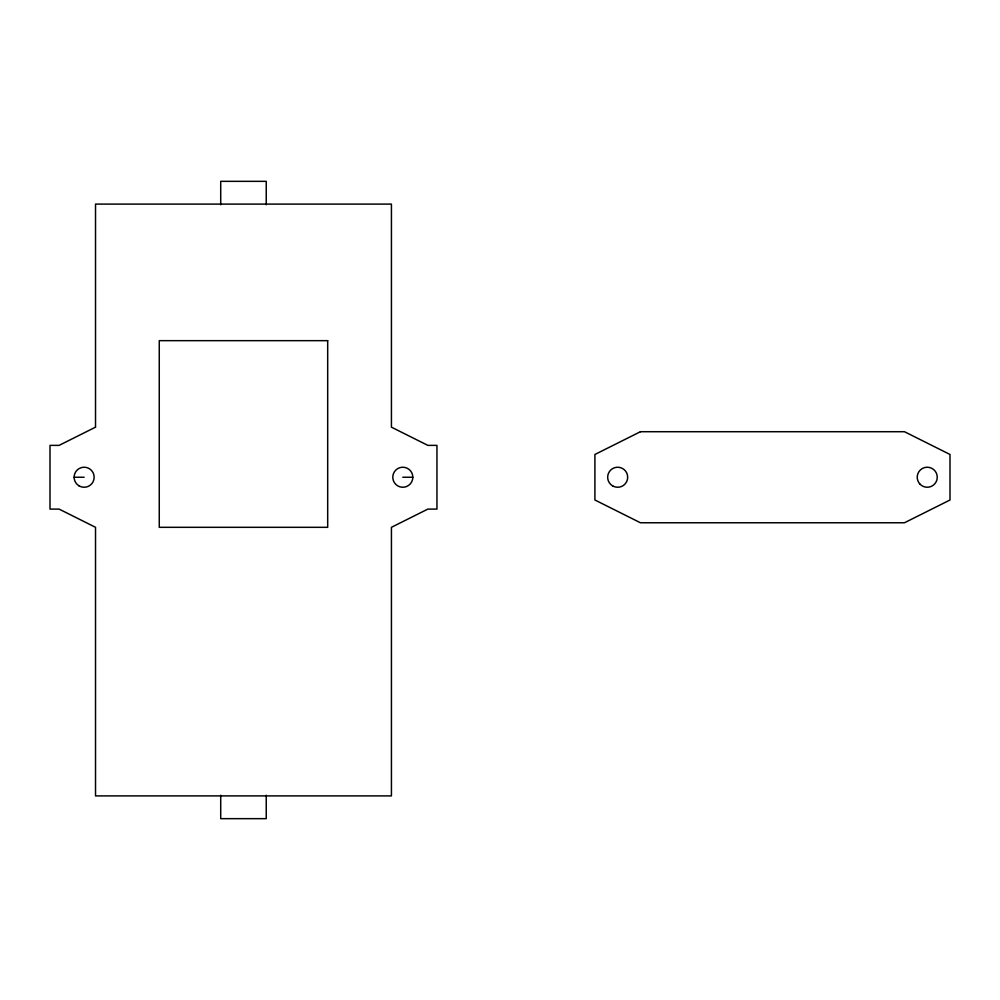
<?xml version="1.0" encoding="UTF-8"?>
<svg xmlns="http://www.w3.org/2000/svg" width="1000" height="1000" viewBox="0 0 1000 1000"><rect width="100%" height="100%" fill="white"/><g stroke="black" fill="none" stroke-linecap="round" stroke-linejoin="round"><path stroke-width="1.5" d="M74.125 477.238L84.138 477.238M402.812 477.238L412.825 477.238A10.012 10.012 0 0 1 397.8 485.913A10.012 10.012 0 0 1 397.8 468.562A10.012 10.012 0 0 1 412.825 477.238M266.238 204.75L266.238 181.337L220.712 181.337L220.712 204.75M266.238 795.25L266.238 818.662L220.712 818.662L220.712 795.25M95.525 427.163L59.1 445.375L50 445.375L50 509.1L59.1 509.1L95.525 527.312L95.525 795.9L391.425 795.9L391.425 527.312L427.85 509.1L436.95 509.1L436.95 445.375L427.85 445.375L391.425 427.163L391.425 204.1L95.525 204.1L95.525 427.163M640.438 431.712L594.913 454.475L594.913 500L640.438 522.762L904.475 522.762L950 500L950 454.475L904.475 431.712L640.438 431.712M327.688 340.662L159.262 340.662L159.262 527.312L327.688 527.312L327.688 340.662M79.138 485.913A10.012 10.012 0 0 0 94.162 477.238A10.012 10.012 0 0 0 79.138 468.562A10.012 10.012 0 0 0 79.138 485.913M612.675 485.913A10.012 10.012 0 0 0 627.688 477.238A10.012 10.012 0 0 0 612.675 468.562A10.012 10.012 0 0 0 612.675 485.913M920.163 484.325A10.012 10.012 0 0 0 936.912 479.825A10.012 10.012 0 0 0 924.65 467.562A10.012 10.012 0 0 0 920.163 484.325"/></g></svg>
